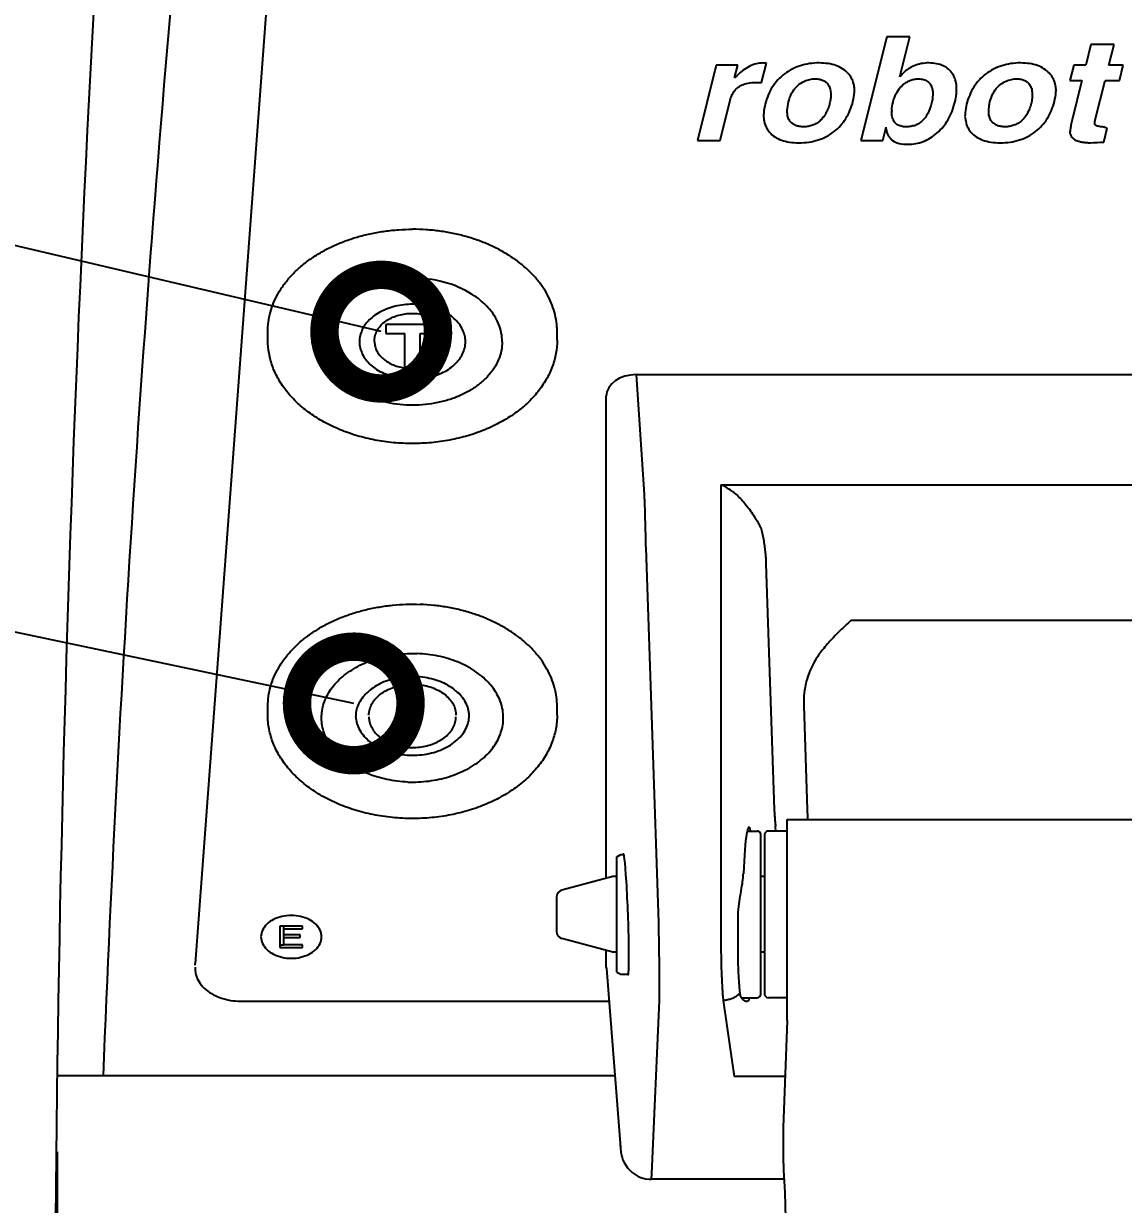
# Model space of a CAD drawing. Extents: x 230 to 4050, y 0 to 2754.
# Drawn here: x 839.8 to 985, y 2149.2 to 2305.1 of the extents above; entities that cross this region are included whole.
import ezdxf

# ---------------------------------------------------------------- set-up
doc = ezdxf.new("R2010")
doc.units = 0
doc.header["$PDMODE"] = 3
doc.layers.get('0').update_dxf_attribs({"linetype": 'CONTINUOUS'})
doc.layers.get('DEFPOINTS').update_dxf_attribs({"linetype": 'CONTINUOUS'})
doc.layers.add('SUNPOU', color=7, linetype='CONTINUOUS')
doc.styles.get("Standard").update_dxf_attribs({"font": 'SIMPLEX.shx', "bigfont": 'extfont.shx'})
doc.dimstyles.get("Standard").update_dxf_attribs({"dimscale": 10, "dimtxt": 2, "dimasz": 3, "dimexe": 1, "dimexo": 1, "dimgap": 0.6, "dimtad": 3, "dimdec": 0, "dimzin": 0, "dimdsep": 46, "dimtxsty": 'STANDARD', "dimblk1": 'OPEN', "dimblk2": 'OPEN', "dimsah": 1, "dimcen": 1.5, "dimadec": 0, "dimazin": 0, "dimtfac": 1, "dimtdec": 0, "dimtmove": 0, "dimatfit": 0, "dimldrblk": 'DOTSMALL', "dimfxl": 1, "dimtvp": 1, "dimtolj": 1, "dimtzin": 0, "dimarcsym": 0})

# ---------------------------------------------------------------- blocks, each defined once
blk = doc.blocks.new('_DotSmall')
at = {"color": 0, "linetype": 'ByBlock', "const_width": 0.5}
blk.add_lwpolyline([(-0.0625, 0, 1), (0.0625, 0, 1)], format="xyb", close=True, dxfattribs=at)
blk = doc.blocks.new('_OPEN')
at = {"color": 0, "linetype": 'ByBlock'}
for p, q in [((-1, 0.1667), (0, 0)), ((0, 0), (-1, -0.1667)), ((0, 0), (-1, 0))]:
    blk.add_line(p, q, dxfattribs=at)
blk = doc.blocks.new('*D17')
at = {"layer": 'DEFPOINTS', "color": 0}
for p in [(844.23, 2166.2), (1154.09, 2166.2), (844.23, 1705.76)]:
    blk.add_point(p, dxfattribs=at)
at = {"layer": 'SUNPOU', "color": 0, "lineweight": -2}
for p, q in [((844.23, 2156.2), (844.23, 1695.76)), ((1154.09, 2156.2), (1154.09, 1695.76)), ((1124.09, 1705.76), (874.23, 1705.76))]:
    blk.add_line(p, q, dxfattribs=at)
at = {"layer": 'SUNPOU', "color": 0, "lineweight": -2, "xscale": 30, "yscale": 30, "zscale": 30, "rotation": 180}
blk.add_blockref('_OPEN', (844.23, 1705.76), dxfattribs=at)
at = {"layer": 'SUNPOU', "color": 0, "lineweight": -2, "xscale": 30, "yscale": 30, "zscale": 30}
blk.add_blockref('_OPEN', (1154.09, 1705.76), dxfattribs=at)
at = {"layer": 'SUNPOU', "color": 0, "insert": (999.16, 1721.76), "char_height": 20, "attachment_point": 5}
blk.add_mtext('\\A1;310', dxfattribs=at)

msp = doc.modelspace()

# ---------------------------------------------------------------- linework, layer by layer
at = {"color": 2}
for p, q in [((871.86, 2306.9), (862.49, 2181.03)), ((953.79, 2303.37), (950.38, 2289.68)), ((956.84, 2303.37), (953.79, 2303.37)), ((955.53, 2298.1), (956.84, 2303.37)), ((980.75, 2302.34), (980.07, 2299.61)), ((983.8, 2302.34), (980.75, 2302.34)), ((983.12, 2299.61), (983.8, 2302.34)), ((931.26, 2299.61), (928.78, 2289.68)), ((934.11, 2299.61), (931.26, 2299.61)), ((933.69, 2297.94), (934.11, 2299.61)), ((937.27, 2297.32), (937.91, 2299.89)), ((978.48, 2299.61), (977.97, 2297.59)), ((980.07, 2299.61), (978.48, 2299.61)), ((985.02, 2299.61), (983.12, 2299.61)), ((984.52, 2297.59), (985.02, 2299.61)), ((933.99, 2298.23), (933.69, 2297.94)), ((977.97, 2297.59), (979.56, 2297.59)), ((979.56, 2297.59), (978.27, 2292.41)), ((981.33, 2292.43), (982.62, 2297.59)), ((982.62, 2297.59), (984.52, 2297.59)), ((931.78, 2289.68), (933.06, 2294.81)), ((940.66, 2293.66), (940.81, 2294.77)), ((953.27, 2289.68), (953.71, 2291.45)), ((953.71, 2291.23), (953.71, 2291.45)), ((982.44, 2289.47), (982.89, 2291.3)), ((928.78, 2289.68), (931.78, 2289.68)), ((950.38, 2289.68), (953.27, 2289.68)), ((887.66, 2265.41), (887.66, 2264.21)), ((894.66, 2265.41), (887.66, 2265.41)), ((894.66, 2264.21), (894.66, 2265.41)), ((872.06, 2263.33), (872.06, 2264.46)), ((887.66, 2264.21), (890.16, 2264.21)), ((890.16, 2259.76), (890.16, 2264.21)), ((892.16, 2259.76), (892.16, 2264.21)), ((892.16, 2264.21), (894.66, 2264.21)), ((910.26, 2263.33), (910.26, 2264.46)), ((890.16, 2259.76), (892.16, 2259.76)), ((920.75, 2258.78), (1077.57, 2258.78)), ((921.8, 2242.96), (920.75, 2258.78)), ((916.76, 2192.3), (916.76, 2255.95)), ((931.86, 2244.22), (931.86, 2186.47)), ((931.86, 2244.22), (1066.46, 2244.22)), ((923.68, 2186.47), (922, 2235.9)), ((937.84, 2233.78), (938.94, 2201.38)), ((1049.28, 2226.31), (949.04, 2226.31)), ((872.06, 2213.83), (872.06, 2214.96)), ((910.26, 2213.83), (910.26, 2214.96)), ((942.83, 2215.06), (943.29, 2201.38)), ((940.66, 2200.03), (1057.66, 2200.03)), ((940.66, 2173.53), (940.66, 2200.03)), ((940.66, 2200.03), (1057.66, 2200.03)), ((935.36, 2198.53), (936.66, 2198.53)), ((937.16, 2177.03), (937.16, 2198.03)), ((937.66, 2198.03), (937.66, 2177.03)), ((940.66, 2198.53), (938.16, 2198.53)), ((918.16, 2195.14), (918.66, 2195.43)), ((918.16, 2179.91), (918.16, 2195.14)), ((918.66, 2195.43), (919.08, 2195.43)), ((917.62, 2192.53), (910.9, 2190.72)), ((918.16, 2192.53), (917.62, 2192.53)), ((937.66, 2192.53), (937.16, 2192.53)), ((910.16, 2189.76), (910.16, 2185.29)), ((934.16, 2181.68), (934.16, 2187.87)), ((873.66, 2185.97), (873.66, 2183.14)), ((876.66, 2185.97), (873.66, 2185.97)), ((874.16, 2184.83), (874.16, 2185.96)), ((874.16, 2185.61), (876.66, 2185.61)), ((876.66, 2185.61), (876.66, 2185.97)), ((876.33, 2184.83), (874.16, 2184.83)), ((874.16, 2183.5), (874.16, 2184.82)), ((874.16, 2184.47), (876.33, 2184.47)), ((876.33, 2184.47), (876.33, 2184.83)), ((917.62, 2182.53), (910.9, 2184.33)), ((873.66, 2183.5), (874.16, 2183.5)), ((873.66, 2183.14), (876.66, 2183.14)), ((876.66, 2183.5), (874.16, 2183.5)), ((876.66, 2183.14), (876.66, 2183.5)), ((916.76, 2180.53), (916.76, 2182.76)), ((918.16, 2182.53), (917.62, 2182.53)), ((937.66, 2182.53), (937.16, 2182.53)), ((862.48, 2180.81), (862.49, 2181.03)), ((862.49, 2180.54), (862.48, 2180.31)), ((916.76, 2180.53), (916.77, 2180.37)), ((916.77, 2180.37), (918.62, 2156.76)), ((918.16, 2179.91), (918.66, 2179.63)), ((918.66, 2179.63), (919.67, 2179.63)), ((868.48, 2176.07), (917.11, 2176.07)), ((922.75, 2153.27), (923.76, 2176.16)), ((932.19, 2176.16), (933.63, 2166.13)), ((934.62, 2176.53), (936.66, 2176.53)), ((940.66, 2176.53), (938.16, 2176.53)), ((940.66, 2173.53), (940.13, 2159.39)), ((940.27, 2166.13), (933.63, 2166.13)), ((940.15, 2154.32), (940.17, 2153.78)), ((940.17, 2153.78), (940.17, 2153.78)), ((940.23, 2152.55), (922.7, 2152.55)), ((940.23, 2152.55), (922.7, 2152.55))]:
    msp.add_line(p, q, dxfattribs=at)
at = {"color": 2, "linetype": 'Continuous'}
msp.add_line((917.92, 2166.2), (844.23, 2166.2), dxfattribs=at)
at = {"color": 2}
for points in [[(940.13, 2159.39), (940.12, 2158.42), (940.11, 2157.48), (940.11, 2156.59), (940.12, 2155.76), (940.13, 2155), (940.15, 2154.32)], [(918.58, 2157.26), (918.6, 2157.02), (918.62, 2156.76), (918.64, 2156.54), (918.67, 2156.34), (918.69, 2156.15), (918.73, 2155.95), (918.78, 2155.71), (918.85, 2155.43), (918.96, 2155.1), (919.12, 2154.76), (919.32, 2154.41), (919.56, 2154.07), (919.85, 2153.74), (920.18, 2153.44), (920.56, 2153.17), (920.97, 2152.94), (921.43, 2152.76), (921.92, 2152.63), (922.43, 2152.56), (922.7, 2152.55)], [(918.62, 2156.76), (918.64, 2156.54), (918.67, 2156.34), (918.69, 2156.15), (918.73, 2155.95), (918.78, 2155.71), (918.85, 2155.43), (918.96, 2155.1), (919.12, 2154.76), (919.32, 2154.41), (919.56, 2154.07), (919.85, 2153.74), (920.18, 2153.44), (920.56, 2153.17), (920.97, 2152.94), (921.43, 2152.76), (921.92, 2152.63), (922.43, 2152.56), (922.7, 2152.55)], [(940.17, 2153.78), (940.31, 2150.82), (940.43, 2147.41), (940.55, 2143.64), (940.65, 2139.51), (940.73, 2135.05), (940.81, 2130.27), (940.87, 2125.19), (940.93, 2119.84), (940.97, 2114.23), (941, 2108.39)]]:
    msp.add_lwpolyline(points, dxfattribs=at)
for centre, radius, start, end in [((4380.63, 2115.65), 3536.76, 176.55937, 180.81592), ((3843.77, 2047.99), 2995.79, 174.65426, 177.73856), ((937.3, 2292.39), 7.52, 87.7728, 89.134), ((937.3, 2292.4), 7.52, 85.3484, 87.7726), ((944.95, 2296.2), 4.59, 359.9409, 2.5884), ((958, 2296.4), 5.02, 0.001, 2.4044), ((971.56, 2296.2), 4.59, 359.9409, 2.5884), ((958.03, 2293.56), 3.57, 178.2584, 179.9232), ((980.46, 2290.67), 2.48, 178.0111, 180.4291), ((980.36, 2314.21), 24.82, 270.7252, 274.7958), ((890.64, 2257.49), 13.98, 87.8704, 121.8337), ((891.68, 2257.49), 13.98, 58.1663, 92.1296), ((883.66, 2263.22), 2.51, 357.574, 2.426), ((893.67, 2263.12), 2.49, 0.0123, 4.8512), ((920.76, 2225.29), 22.05, 54.9087, 59.1557), ((1041.06, 2203.38), 97.79, 181.1738, 181.9651), ((936.66, 2198.03), 0.5, 360, 90), ((938.16, 2198.03), 0.5, 90, 180), ((861.57, 2194.32), 77.68, 3.1039, 3.5776), ((911.16, 2189.76), 1, 105, 180), ((911.16, 2185.29), 1, 180, 255), ((932.26, 2179.2), 2.99, 309.4735, 316.2084), ((936.66, 2177.03), 0.5, 270, 0), ((938.16, 2177.03), 0.5, 180, 270)]:
    msp.add_arc(centre, radius, start, end, dxfattribs=at)
at = {"color": 3}
msp.add_arc((4380.62, 2115.65), 3536.75, 176.55936, 180.81593, dxfattribs=at)
at = {"color": 2}
for centre, major_axis, ratio, start_param, end_param in [((920.77, 2255.93), (4.01, -0.03), 0.710784, 1.582921, 3.147719), ((935.52, 2187.53), (0.07, 11.5), 0.068333, -0.290482, 1.089357), ((919.33, 2187.53), (-0.3, 8), 0.037007, -3.288466, 0.141466), ((935.52, 2187.53), (0.07, 11.5), 0.068333, -2.98762, -2.845536)]:
    msp.add_ellipse(centre, major_axis=major_axis, ratio=ratio, start_param=start_param, end_param=end_param, dxfattribs=at)
for points, knots in [([(937.42, 2299.92), (937.13, 2299.92), (936.53, 2299.84), (935.66, 2299.5), (934.8, 2298.95), (934.26, 2298.48), (933.99, 2298.23)], [0, 0, 0, 0, 0.872199, 1.786322, 2.789959, 3.916005, 3.916005, 3.916005, 3.916005]), ([(944.86, 2299.92), (944.43, 2299.92), (943.59, 2299.86), (942.39, 2299.59), (941.28, 2299.13), (940.61, 2298.71), (940.29, 2298.47)], [0, 0, 0, 0, 1.284895, 2.50311, 3.68725, 4.872353, 4.872353, 4.872353, 4.872353]), ([(948.67, 2298.56), (948.46, 2298.78), (947.96, 2299.19), (947.06, 2299.62), (946.01, 2299.87), (945.26, 2299.91), (944.86, 2299.92)], [0, 0, 0, 0, 0.935856, 1.908664, 2.969406, 4.158582, 4.158582, 4.158582, 4.158582]), ([(957.4, 2299.55), (957.23, 2299.49), (956.91, 2299.32), (956.48, 2299.03), (956.22, 2298.81), (956.11, 2298.71)], [0, 0, 0, 0, 0.52198, 1.08664, 1.54517, 1.54517, 1.54517, 1.54517]), ([(959.35, 2299.92), (959.01, 2299.92), (958.34, 2299.86), (957.7, 2299.67), (957.4, 2299.55)], [0, 0, 0, 0, 1.00401, 1.992878, 1.992878, 1.992878, 1.992878]), ([(962.48, 2298.47), (962.4, 2298.59), (962.24, 2298.81), (961.86, 2299.21), (961.24, 2299.6), (960.34, 2299.87), (959.69, 2299.91), (959.35, 2299.92)], [0, 0, 0, 0, 0.416806, 0.826194, 1.657435, 2.565958, 3.606241, 3.606241, 3.606241, 3.606241]), ([(971.46, 2299.92), (971.03, 2299.92), (970.2, 2299.86), (968.99, 2299.59), (967.88, 2299.13), (967.21, 2298.71), (966.89, 2298.47)], [0, 0, 0, 0, 1.284896, 2.50311, 3.68725, 4.872353, 4.872353, 4.872353, 4.872353]), ([(975.28, 2298.56), (975.06, 2298.78), (974.56, 2299.19), (973.66, 2299.62), (972.61, 2299.87), (971.86, 2299.91), (971.46, 2299.92)], [0, 0, 0, 0, 0.935854, 1.908662, 2.969404, 4.158579, 4.158579, 4.158579, 4.158579]), ([(940.29, 2298.47), (939.97, 2298.24), (939.39, 2297.71), (938.66, 2296.76), (938.1, 2295.68), (937.84, 2294.89), (937.74, 2294.48)], [0, 0, 0, 0, 1.184667, 2.359026, 3.562445, 4.830975, 4.830975, 4.830975, 4.830975]), ([(942.19, 2297.06), (942.42, 2297.24), (942.89, 2297.52), (943.63, 2297.77), (944.12, 2297.82), (944.36, 2297.82)], [0, 0, 0, 0, 0.867519, 1.615686, 2.328849, 2.328849, 2.328849, 2.328849]), ([(944.36, 2297.82), (944.55, 2297.82), (944.91, 2297.79), (945.4, 2297.64), (945.81, 2297.38), (946.01, 2297.13), (946.1, 2296.99)], [0, 0, 0, 0, 0.591617, 1.074287, 1.523734, 2.01066, 2.01066, 2.01066, 2.01066]), ([(949.53, 2296.41), (949.53, 2296.57), (949.48, 2297.05), (949.29, 2297.66), (948.98, 2298.21), (948.78, 2298.44), (948.67, 2298.56)], [0, 0, 0, 0, 0.487754, 1.43878, 1.898801, 2.362193, 2.362193, 2.362193, 2.362193]), ([(956.11, 2298.71), (956.07, 2298.67), (955.87, 2298.48), (955.68, 2298.27), (955.53, 2298.1)], [0, 0, 0, 0, 0.1587175, 0.8357538, 0.8357538, 0.8357538, 0.8357538]), ([(956.23, 2297.25), (956.41, 2297.38), (956.79, 2297.59), (957.39, 2297.78), (957.78, 2297.82), (957.98, 2297.82)], [0, 0, 0, 0, 0.685937, 1.286157, 1.868984, 1.868984, 1.868984, 1.868984]), ([(957.98, 2297.82), (958.21, 2297.82), (958.63, 2297.77), (959.21, 2297.51), (959.48, 2297.21), (959.59, 2297.04)], [0, 0, 0, 0, 0.682844, 1.254494, 1.862823, 1.862823, 1.862823, 1.862823]), ([(963.01, 2296.61), (963.01, 2296.68), (962.99, 2297.05), (962.87, 2297.69), (962.63, 2298.23), (962.48, 2298.47)], [0, 0, 0, 0, 0.200656, 1.100017, 1.95187, 1.95187, 1.95187, 1.95187]), ([(966.89, 2298.47), (966.58, 2298.24), (965.99, 2297.71), (965.26, 2296.76), (964.7, 2295.68), (964.44, 2294.89), (964.34, 2294.48)], [0, 0, 0, 0, 1.184667, 2.359027, 3.562445, 4.830976, 4.830976, 4.830976, 4.830976]), ([(968.8, 2297.06), (969.03, 2297.24), (969.49, 2297.52), (970.23, 2297.77), (970.72, 2297.82), (970.96, 2297.82)], [0, 0, 0, 0, 0.867519, 1.615686, 2.328851, 2.328851, 2.328851, 2.328851]), ([(970.96, 2297.82), (971.16, 2297.82), (971.52, 2297.79), (972.01, 2297.64), (972.41, 2297.38), (972.61, 2297.13), (972.7, 2296.99)], [0, 0, 0, 0, 0.591616, 1.074286, 1.523733, 2.010659, 2.010659, 2.010659, 2.010659]), ([(976.14, 2296.41), (976.13, 2296.57), (976.08, 2297.05), (975.9, 2297.66), (975.58, 2298.21), (975.38, 2298.44), (975.28, 2298.56)], [0, 0, 0, 0, 0.487754, 1.438781, 1.898801, 2.362194, 2.362194, 2.362194, 2.362194]), ([(933.06, 2294.81), (933.13, 2295.08), (933.28, 2295.56), (933.61, 2296.16), (933.88, 2296.47), (934.02, 2296.59)], [0, 0, 0, 0, 0.839735, 1.505902, 2.05192, 2.05192, 2.05192, 2.05192]), ([(934.02, 2296.59), (934.22, 2296.76), (934.68, 2297.05), (935.52, 2297.31), (936.14, 2297.36), (936.47, 2297.36)], [0, 0, 0, 0, 0.783064, 1.614369, 2.623525, 2.623525, 2.623525, 2.623525]), ([(936.47, 2297.36), (936.55, 2297.36), (936.72, 2297.36), (936.98, 2297.34), (937.17, 2297.33), (937.27, 2297.32)], [0, 0, 0, 0, 0.2305655, 0.4960984, 0.8029014, 0.8029014, 0.8029014, 0.8029014]), ([(940.81, 2294.77), (940.9, 2295.12), (941.11, 2295.74), (941.59, 2296.52), (941.99, 2296.91), (942.19, 2297.06)], [0, 0, 0, 0, 1.078473, 1.962089, 2.725454, 2.725454, 2.725454, 2.725454]), ([(946.1, 2296.99), (946.2, 2296.83), (946.35, 2296.44), (946.4, 2296.02), (946.4, 2295.81)], [0, 0, 0, 0, 0.594386, 1.236785, 1.236785, 1.236785, 1.236785]), ([(949.33, 2294.83), (949.42, 2295.23), (949.51, 2295.69), (949.53, 2296.15), (949.53, 2296.2)], [0, 0, 0, 0, 1.228319, 1.382232, 1.382232, 1.382232, 1.382232]), ([(954.62, 2294.76), (954.72, 2295.14), (954.96, 2295.83), (955.52, 2296.67), (955.99, 2297.08), (956.23, 2297.25)], [0, 0, 0, 0, 1.178804, 2.156261, 3.023024, 3.023024, 3.023024, 3.023024]), ([(959.59, 2297.04), (959.69, 2296.88), (959.83, 2296.52), (959.86, 2296.14), (959.86, 2295.94)], [0, 0, 0, 0, 0.564559, 1.142155, 1.142155, 1.142155, 1.142155]), ([(962.79, 2294.72), (962.88, 2295.08), (962.99, 2295.64), (963.02, 2296.21), (963.02, 2296.4)], [0, 0, 0, 0, 1.121768, 1.704734, 1.704734, 1.704734, 1.704734]), ([(967.41, 2294.77), (967.5, 2295.12), (967.71, 2295.74), (968.2, 2296.52), (968.59, 2296.91), (968.8, 2297.06)], [0, 0, 0, 0, 1.078473, 1.962088, 2.725452, 2.725452, 2.725452, 2.725452]), ([(972.7, 2296.99), (972.8, 2296.83), (972.99, 2296.37), (973, 2295.88), (973, 2295.59)], [0, 0, 0, 0, 0.594386, 1.447891, 1.447891, 1.447891, 1.447891]), ([(975.93, 2294.83), (976.03, 2295.23), (976.11, 2295.69), (976.13, 2296.15), (976.14, 2296.2)], [0, 0, 0, 0, 1.228319, 1.382232, 1.382232, 1.382232, 1.382232]), ([(946.25, 2294.55), (946.2, 2294.32), (946.06, 2293.88), (945.78, 2293.27), (945.43, 2292.74), (945.14, 2292.44), (944.99, 2292.3)], [0, 0, 0, 0, 0.708629, 1.370491, 2.000081, 2.613927, 2.613927, 2.613927, 2.613927]), ([(946.4, 2295.81), (946.4, 2295.61), (946.39, 2295.18), (946.31, 2294.77), (946.25, 2294.55)], [0, 0, 0, 0, 0.590455, 1.271904, 1.271904, 1.271904, 1.271904]), ([(946.83, 2290.85), (947.14, 2291.09), (947.71, 2291.63), (948.42, 2292.57), (948.97, 2293.65), (949.22, 2294.43), (949.33, 2294.83)], [0, 0, 0, 0, 1.173099, 2.337654, 3.530315, 4.785666, 4.785666, 4.785666, 4.785666]), ([(959.71, 2294.6), (959.59, 2294.13), (959.3, 2293.28), (958.67, 2292.39), (958.04, 2291.91), (957.53, 2291.66), (956.96, 2291.52), (956.56, 2291.49), (956.36, 2291.49)], [0, 0, 0, 0, 1.451668, 2.666146, 3.228248, 3.786742, 4.363545, 4.978553, 4.978553, 4.978553, 4.978553]), ([(959.86, 2295.94), (959.86, 2295.73), (959.86, 2295.27), (959.76, 2294.83), (959.71, 2294.6)], [0, 0, 0, 0, 0.656079, 1.354422, 1.354422, 1.354422, 1.354422]), ([(960.44, 2290.68), (960.72, 2290.93), (961.26, 2291.48), (961.92, 2292.44), (962.44, 2293.52), (962.69, 2294.31), (962.79, 2294.72)], [0, 0, 0, 0, 1.136643, 2.287489, 3.481413, 4.74414, 4.74414, 4.74414, 4.74414]), ([(967.26, 2293.45), (967.26, 2293.57), (967.3, 2294.02), (967.34, 2294.46), (967.41, 2294.77)], [0, 0, 0, 0, 0.382197, 1.331162, 1.331162, 1.331162, 1.331162]), ([(972.86, 2294.55), (972.8, 2294.32), (972.66, 2293.88), (972.38, 2293.27), (972.03, 2292.74), (971.74, 2292.44), (971.59, 2292.3)], [0, 0, 0, 0, 0.708629, 1.370492, 2.000082, 2.613929, 2.613929, 2.613929, 2.613929]), ([(973, 2295.59), (973, 2295.47), (972.98, 2295.12), (972.91, 2294.77), (972.86, 2294.55)], [0, 0, 0, 0, 0.378537, 1.059986, 1.059986, 1.059986, 1.059986]), ([(973.43, 2290.85), (973.74, 2291.09), (974.31, 2291.63), (975.02, 2292.57), (975.57, 2293.65), (975.83, 2294.43), (975.93, 2294.83)], [0, 0, 0, 0, 1.1731, 2.337654, 3.530316, 4.785666, 4.785666, 4.785666, 4.785666]), ([(937.54, 2293.32), (937.54, 2293.31), (937.53, 2293.16), (937.52, 2293.01), (937.52, 2292.87)], [0, 0, 0, 0, 0.0368061, 0.4547877, 0.4547877, 0.4547877, 0.4547877]), ([(937.52, 2292.87), (937.53, 2292.73), (937.57, 2292.28), (937.77, 2291.53), (938.11, 2291), (938.31, 2290.77)], [0, 0, 0, 0, 0.427375, 1.370475, 2.277578, 2.277578, 2.277578, 2.277578]), ([(941.01, 2292.24), (940.91, 2292.37), (940.75, 2292.68), (940.65, 2293.17), (940.66, 2293.51), (940.66, 2293.66)], [0, 0, 0, 0, 0.490291, 1.029531, 1.48682, 1.48682, 1.48682, 1.48682]), ([(955.18, 2291.78), (955.09, 2291.84), (954.93, 2291.97), (954.66, 2292.3), (954.46, 2292.85), (954.46, 2293.32), (954.46, 2293.56)], [0, 0, 0, 0, 0.313529, 0.621854, 1.273213, 2.015874, 2.015874, 2.015874, 2.015874]), ([(964.14, 2293.32), (964.14, 2293.31), (964.13, 2293.16), (964.12, 2293.01), (964.12, 2292.87)], [0, 0, 0, 0, 0.0368062, 0.4547881, 0.4547881, 0.4547881, 0.4547881]), ([(964.12, 2292.87), (964.13, 2292.73), (964.18, 2292.28), (964.38, 2291.53), (964.71, 2291), (964.91, 2290.77)], [0, 0, 0, 0, 0.427817, 1.370917, 2.27802, 2.27802, 2.27802, 2.27802]), ([(967.62, 2292.24), (967.52, 2292.37), (967.35, 2292.68), (967.27, 2293.1), (967.26, 2293.36), (967.26, 2293.45)], [0, 0, 0, 0, 0.490291, 1.029531, 1.274787, 1.274787, 1.274787, 1.274787]), ([(942.8, 2291.49), (942.61, 2291.49), (942.26, 2291.51), (941.76, 2291.65), (941.34, 2291.89), (941.11, 2292.12), (941.01, 2292.24)], [0, 0, 0, 0, 0.558673, 1.062848, 1.536122, 2.008518, 2.008518, 2.008518, 2.008518]), ([(944.99, 2292.3), (944.84, 2292.17), (944.53, 2291.93), (943.99, 2291.67), (943.41, 2291.52), (943.01, 2291.49), (942.8, 2291.49)], [0, 0, 0, 0, 0.596611, 1.178201, 1.767787, 2.386715, 2.386715, 2.386715, 2.386715]), ([(956.36, 2291.49), (956.24, 2291.49), (956.02, 2291.5), (955.7, 2291.55), (955.42, 2291.64), (955.26, 2291.73), (955.18, 2291.78)], [0, 0, 0, 0, 0.350327, 0.667946, 0.958574, 1.229923, 1.229923, 1.229923, 1.229923]), ([(969.4, 2291.49), (969.22, 2291.49), (968.86, 2291.51), (968.36, 2291.65), (967.94, 2291.89), (967.71, 2292.12), (967.62, 2292.24)], [0, 0, 0, 0, 0.558672, 1.062847, 1.536121, 2.008517, 2.008517, 2.008517, 2.008517]), ([(971.59, 2292.3), (971.44, 2292.17), (971.13, 2291.93), (970.59, 2291.67), (970.01, 2291.52), (969.61, 2291.49), (969.4, 2291.49)], [0, 0, 0, 0, 0.596611, 1.178201, 1.767787, 2.386715, 2.386715, 2.386715, 2.386715]), ([(978.27, 2292.41), (978.21, 2292.18), (978.11, 2291.74), (978.02, 2291.19), (977.99, 2290.88), (977.98, 2290.76)], [0, 0, 0, 0, 0.733211, 1.330788, 1.68023, 1.68023, 1.68023, 1.68023]), ([(981.26, 2291.97), (981.26, 2291.98), (981.26, 2292.05), (981.28, 2292.21), (981.31, 2292.35), (981.33, 2292.43)], [0, 0, 0, 0, 0.017413, 0.2150075, 0.4647058, 0.4647058, 0.4647058, 0.4647058]), ([(981.31, 2291.73), (981.29, 2291.77), (981.26, 2291.85), (981.26, 2291.93), (981.26, 2291.97)], [0, 0, 0, 0, 0.1149979, 0.2488669, 0.2488669, 0.2488669, 0.2488669]), ([(982.18, 2291.49), (982.07, 2291.5), (981.87, 2291.52), (981.61, 2291.58), (981.43, 2291.64), (981.34, 2291.7), (981.31, 2291.73)], [0, 0, 0, 0, 0.3381675, 0.6004138, 0.7902122, 0.9166078, 0.9166078, 0.9166078, 0.9166078]), ([(982.43, 2291.44), (982.4, 2291.45), (982.31, 2291.47), (982.23, 2291.48), (982.18, 2291.49)], [0, 0, 0, 0, 0.1029555, 0.2514999, 0.2514999, 0.2514999, 0.2514999]), ([(982.89, 2291.3), (982.83, 2291.32), (982.7, 2291.37), (982.55, 2291.41), (982.45, 2291.44), (982.43, 2291.44)], [0, 0, 0, 0, 0.1962147, 0.4091753, 0.4861406, 0.4861406, 0.4861406, 0.4861406]), ([(938.31, 2290.77), (938.51, 2290.54), (938.99, 2290.12), (939.9, 2289.69), (940.98, 2289.44), (941.76, 2289.39), (942.17, 2289.39)], [0, 0, 0, 0, 0.918691, 1.89518, 2.9847, 4.226853, 4.226853, 4.226853, 4.226853]), ([(942.17, 2289.39), (942.62, 2289.39), (943.48, 2289.44), (944.72, 2289.71), (945.85, 2290.17), (946.52, 2290.61), (946.83, 2290.85)], [0, 0, 0, 0, 1.338707, 2.589755, 3.787009, 4.969666, 4.969666, 4.969666, 4.969666]), ([(953.71, 2291.23), (953.73, 2291.07), (953.79, 2290.76), (953.97, 2290.33), (954.22, 2289.97), (954.67, 2289.56), (955.47, 2289.23), (956.18, 2289.18), (956.56, 2289.18)], [0, 0, 0, 0, 0.494141, 0.947275, 1.378409, 1.809343, 2.750325, 3.908508, 3.908508, 3.908508, 3.908508]), ([(956.56, 2289.18), (956.91, 2289.18), (957.61, 2289.24), (958.63, 2289.52), (959.58, 2290), (960.16, 2290.43), (960.44, 2290.68)], [0, 0, 0, 0, 1.056555, 2.091583, 3.142687, 4.245678, 4.245678, 4.245678, 4.245678]), ([(964.91, 2290.77), (965.11, 2290.54), (965.6, 2290.12), (966.5, 2289.69), (967.58, 2289.44), (968.36, 2289.39), (968.77, 2289.39)], [0, 0, 0, 0, 0.918691, 1.895179, 2.9847, 4.226853, 4.226853, 4.226853, 4.226853]), ([(968.77, 2289.39), (969.22, 2289.39), (970.08, 2289.44), (971.32, 2289.71), (972.45, 2290.17), (973.12, 2290.61), (973.43, 2290.85)], [0, 0, 0, 0, 1.338708, 2.589756, 3.78701, 4.969666, 4.969666, 4.969666, 4.969666]), ([(977.98, 2290.66), (978.01, 2290.52), (978.08, 2290.28), (978.3, 2290), (978.57, 2289.81), (978.78, 2289.71), (978.9, 2289.67)], [0, 0, 0, 0, 0.434233, 0.726829, 1.04903, 1.418084, 1.418084, 1.418084, 1.418084]), ([(978.9, 2289.67), (979.03, 2289.62), (979.3, 2289.54), (979.73, 2289.45), (980.19, 2289.4), (980.51, 2289.39), (980.68, 2289.39)], [0, 0, 0, 0, 0.411274, 0.848054, 1.313333, 1.809521, 1.809521, 1.809521, 1.809521]), ([(872.06, 2264.46), (872.06, 2264.67), (872.08, 2265.32), (872.23, 2266.39), (872.57, 2267.66), (873.09, 2268.9), (873.77, 2270.1), (874.61, 2271.24), (875.6, 2272.32), (876.72, 2273.33), (877.98, 2274.26), (879.36, 2275.1), (880.84, 2275.85), (882.41, 2276.49), (884.06, 2277.02), (885.78, 2277.44), (887.55, 2277.74), (889.35, 2277.92), (890.55, 2277.97), (891.16, 2277.97)], [0, 0, 0, 0, 0.642992, 1.934044, 3.242116, 4.577407, 5.948563, 7.36233, 8.823399, 10.334395, 11.895975, 13.506992, 15.164692, 16.864929, 18.602372, 20.370724, 22.162918, 23.971321, 25.787921, 25.787921, 25.787921, 25.787921]), ([(910.26, 2264.46), (910.26, 2264.67), (910.24, 2265.32), (910.09, 2266.39), (909.74, 2267.66), (909.23, 2268.9), (908.55, 2270.1), (907.71, 2271.24), (906.72, 2272.32), (905.6, 2273.33), (904.34, 2274.26), (902.96, 2275.1), (901.48, 2275.85), (899.91, 2276.49), (898.25, 2277.02), (896.54, 2277.44), (894.77, 2277.74), (892.97, 2277.92), (891.77, 2277.97), (891.16, 2277.97)], [0, 0, 0, 0, 0.642992, 1.934044, 3.242116, 4.577407, 5.948563, 7.36233, 8.823399, 10.334395, 11.895975, 13.506992, 15.164692, 16.864929, 18.602372, 20.370724, 22.162918, 23.971321, 25.787921, 25.787921, 25.787921, 25.787921]), ([(883.27, 2269.37), (882.9, 2269.13), (882.16, 2268.61), (881.18, 2267.69), (880.36, 2266.63), (879.76, 2265.51), (879.39, 2264.32), (879.31, 2263.52), (879.31, 2263.12)], [0, 0, 0, 0, 1.31075, 2.704525, 4.030262, 5.296695, 6.518939, 7.71751, 7.71751, 7.71751, 7.71751]), ([(898.16, 2263.12), (898.16, 2263.39), (898.09, 2263.95), (897.8, 2264.75), (897.33, 2265.5), (896.69, 2266.19), (895.9, 2266.79), (894.98, 2267.29), (893.97, 2267.67), (892.87, 2267.94), (891.74, 2268.07), (890.58, 2268.07), (889.44, 2267.94), (888.35, 2267.67), (887.34, 2267.29), (886.42, 2266.79), (885.63, 2266.19), (884.99, 2265.5), (884.52, 2264.75), (884.23, 2263.95), (884.16, 2263.39), (884.16, 2263.12)], [0, 0, 0, 0, 0.820276, 1.662042, 2.543026, 3.474808, 4.462153, 5.503534, 6.592205, 7.717431, 8.865685, 10.021796, 11.17005, 12.295276, 13.383948, 14.425328, 15.412673, 16.344456, 17.225439, 18.067205, 18.887481, 18.887481, 18.887481, 18.887481]), ([(903.01, 2263.12), (903.01, 2263.52), (902.93, 2264.32), (902.56, 2265.51), (901.96, 2266.63), (901.14, 2267.69), (900.16, 2268.61), (899.42, 2269.13), (899.05, 2269.37)], [0, 0, 0, 0, 1.198571, 2.420815, 3.687248, 5.012985, 6.40676, 7.71751, 7.71751, 7.71751, 7.71751]), ([(886.16, 2263.33), (886.16, 2263.55), (886.22, 2263.99), (886.48, 2264.63), (886.9, 2265.22), (887.46, 2265.74), (888.15, 2266.18), (888.94, 2266.52), (889.79, 2266.75), (890.7, 2266.87), (891.62, 2266.87), (892.52, 2266.75), (893.38, 2266.52), (894.17, 2266.18), (894.86, 2265.74), (895.42, 2265.22), (895.84, 2264.63), (896.1, 2263.99), (896.16, 2263.55), (896.16, 2263.33)], [0, 0, 0, 0, 0.655207, 1.331633, 2.045948, 2.807698, 3.618961, 4.475336, 5.36741, 6.282272, 7.204956, 8.119818, 9.011892, 9.868267, 10.67953, 11.44128, 12.155595, 12.832021, 13.487228, 13.487228, 13.487228, 13.487228]), ([(891.16, 2249.68), (890.33, 2249.68), (888.67, 2249.75), (886.22, 2250.1), (883.85, 2250.67), (881.61, 2251.46), (879.52, 2252.45), (877.64, 2253.62), (875.98, 2254.97), (874.58, 2256.46), (873.47, 2258.07), (872.66, 2259.77), (872.17, 2261.53), (872.06, 2262.73), (872.06, 2263.33)], [0, 0, 0, 0, 2.497537, 4.974385, 7.411352, 9.789849, 12.095404, 14.316643, 16.444912, 18.479645, 20.425746, 22.294072, 24.106861, 25.888903, 25.888903, 25.888903, 25.888903]), ([(910.26, 2263.33), (910.26, 2262.73), (910.15, 2261.53), (909.66, 2259.77), (908.85, 2258.07), (907.74, 2256.46), (906.34, 2254.97), (904.68, 2253.62), (902.79, 2252.44), (900.71, 2251.45), (898.46, 2250.67), (896.1, 2250.1), (893.65, 2249.75), (891.99, 2249.68), (891.16, 2249.68)], [0, 0, 0, 0, 1.780865, 3.593482, 5.462389, 7.409581, 9.44563, 11.575153, 13.797355, 16.103405, 18.481804, 20.918024, 23.393449, 25.888901, 25.888901, 25.888901, 25.888901]), ([(903.01, 2263.12), (903.01, 2262.72), (902.93, 2261.91), (902.56, 2260.73), (901.96, 2259.6), (901.14, 2258.54), (900.12, 2257.59), (898.92, 2256.74), (897.56, 2256.03), (896.08, 2255.46), (894.49, 2255.05), (892.84, 2254.79), (891.16, 2254.71), (889.48, 2254.79), (887.83, 2255.05), (886.24, 2255.46), (884.76, 2256.03), (883.4, 2256.74), (882.2, 2257.59), (881.18, 2258.54), (880.36, 2259.6), (879.76, 2260.73), (879.39, 2261.91), (879.31, 2262.72), (879.31, 2263.12)], [0, 0, 0, 0, 1.198571, 2.420815, 3.687248, 5.012985, 6.40676, 7.870982, 9.402416, 10.993112, 12.631418, 14.302948, 15.991535, 17.680121, 19.351652, 20.989957, 22.580654, 24.112087, 25.57631, 26.970084, 28.295821, 29.562254, 30.784498, 31.983069, 31.983069, 31.983069, 31.983069]), ([(884.16, 2263.12), (884.16, 2262.84), (884.23, 2262.29), (884.52, 2261.48), (884.99, 2260.73), (885.63, 2260.04), (886.42, 2259.44), (887.34, 2258.94), (888.35, 2258.56), (889.44, 2258.29), (890.58, 2258.16), (891.74, 2258.16), (892.87, 2258.29), (893.97, 2258.56), (894.98, 2258.94), (895.9, 2259.44), (896.69, 2260.04), (897.33, 2260.73), (897.8, 2261.48), (898.09, 2262.29), (898.16, 2262.84), (898.16, 2263.12)], [0, 0, 0, 0, 0.820276, 1.662042, 2.543026, 3.474808, 4.462153, 5.503534, 6.592205, 7.717431, 8.865685, 10.021796, 11.17005, 12.295276, 13.383948, 14.425328, 15.412673, 16.344456, 17.225439, 18.067205, 18.887481, 18.887481, 18.887481, 18.887481]), ([(886.16, 2263.12), (886.16, 2262.91), (886.21, 2262.49), (886.44, 2261.89), (886.82, 2261.32), (887.33, 2260.82), (887.95, 2260.38), (888.66, 2260.03), (889.45, 2259.77), (890.29, 2259.62), (891.16, 2259.56), (892.03, 2259.62), (892.87, 2259.77), (893.66, 2260.03), (894.37, 2260.38), (894.99, 2260.82), (895.5, 2261.32), (895.87, 2261.89), (896.11, 2262.49), (896.16, 2262.91), (896.16, 2263.12)], [0, 0, 0, 0, 0.61862, 1.255212, 1.924272, 2.634736, 3.389527, 4.186182, 5.017913, 5.87475, 6.744651, 7.614552, 8.471389, 9.30312, 10.099776, 10.854567, 11.56503, 12.234091, 12.870682, 13.489302, 13.489302, 13.489302, 13.489302]), ([(933.43, 2243.33), (933.64, 2243.18), (934.05, 2242.85), (934.63, 2242.26), (935.22, 2241.57), (935.79, 2240.81), (936.31, 2240.04), (936.76, 2239.31), (937.02, 2238.84), (937.14, 2238.61)], [0, 0, 0, 0, 0.754767, 1.574788, 2.489432, 3.473943, 4.415015, 5.276783, 6.043131, 6.043131, 6.043131, 6.043131]), ([(922, 2235.9), (921.99, 2236.32), (921.97, 2237.16), (921.94, 2238.4), (921.91, 2239.62), (921.88, 2240.79), (921.84, 2241.9), (921.81, 2242.61), (921.8, 2242.96)], [0, 0, 0, 0, 1.257271, 2.507898, 3.732553, 4.911706, 6.026554, 7.059832, 7.059832, 7.059832, 7.059832]), ([(937.14, 2238.61), (937.18, 2238.49), (937.25, 2238.24), (937.35, 2237.86), (937.41, 2237.6), (937.43, 2237.47)], [0, 0, 0, 0, 0.381449, 0.774657, 1.180547, 1.180547, 1.180547, 1.180547]), ([(937.43, 2237.47), (937.49, 2237.18), (937.58, 2236.64), (937.69, 2235.84), (937.77, 2235.1), (937.82, 2234.42), (937.84, 2233.99), (937.84, 2233.78)], [0, 0, 0, 0, 0.864048, 1.666099, 2.407514, 3.089184, 3.711654, 3.711654, 3.711654, 3.711654]), ([(872.06, 2214.96), (872.06, 2214.98), (872.06, 2215.44), (872.13, 2216.32), (872.4, 2217.6), (872.84, 2218.85), (873.45, 2220.07), (874.21, 2221.24), (875.14, 2222.35), (876.2, 2223.39), (877.4, 2224.36), (878.73, 2225.24), (880.16, 2226.03), (881.7, 2226.72), (883.32, 2227.3), (885.01, 2227.77), (886.75, 2228.12), (888.54, 2228.36), (890.35, 2228.48), (891.56, 2228.47), (892.16, 2228.45)], [0, 0, 0, 0, 0.067215, 1.354247, 2.653363, 3.975298, 5.329446, 6.723434, 8.162881, 9.651332, 11.190306, 12.779442, 14.416679, 16.098467, 17.81998, 19.575328, 21.357764, 23.159883, 24.97382, 26.791437, 26.791437, 26.791437, 26.791437]), ([(910.26, 2214.96), (910.26, 2215.37), (910.21, 2216.21), (909.96, 2217.47), (909.53, 2218.72), (908.94, 2219.94), (908.19, 2221.12), (907.29, 2222.24), (906.24, 2223.29), (905.05, 2224.26), (903.74, 2225.15), (902.31, 2225.95), (900.79, 2226.65), (899.18, 2227.24), (897.49, 2227.73), (895.75, 2228.09), (893.97, 2228.34), (892.77, 2228.43), (892.16, 2228.45)], [0, 0, 0, 0, 1.219353, 2.516682, 3.835761, 5.186146, 6.575664, 8.01015, 9.493365, 11.027036, 12.610989, 14.243333, 15.920663, 17.638277, 19.390386, 21.170323, 22.970744, 24.783822, 24.783822, 24.783822, 24.783822]), ([(949.04, 2226.31), (948.56, 2225.88), (947.6, 2224.98), (946.24, 2223.59), (945.05, 2222.15), (944.39, 2221.15), (944.11, 2220.65)], [0, 0, 0, 0, 1.919713, 3.94253, 5.834975, 7.533782, 7.533782, 7.533782, 7.533782]), ([(879.16, 2213.48), (879.16, 2213.79), (879.21, 2214.44), (879.44, 2215.4), (879.84, 2216.36), (880.39, 2217.27), (881.09, 2218.13), (881.92, 2218.92), (882.88, 2219.64), (883.94, 2220.28), (885.11, 2220.83), (886.35, 2221.27), (887.66, 2221.61), (889.01, 2221.84), (890.4, 2221.96), (891.33, 2221.97), (891.79, 2221.95)], [0, 0, 0, 0, 0.940885, 1.941486, 2.966571, 4.026045, 5.127132, 6.274162, 7.468638, 8.709478, 9.99335, 11.315033, 12.667782, 14.043681, 15.433985, 16.82945, 16.82945, 16.82945, 16.82945]), ([(903.16, 2213.48), (903.16, 2213.49), (903.16, 2213.84), (903.1, 2214.52), (902.84, 2215.5), (902.43, 2216.45), (901.86, 2217.35), (901.15, 2218.21), (900.31, 2219), (899.34, 2219.71), (898.27, 2220.34), (897.1, 2220.87), (895.85, 2221.31), (894.53, 2221.64), (893.17, 2221.86), (892.25, 2221.93), (891.79, 2221.95)], [0, 0, 0, 0, 0.04738, 1.036132, 2.038593, 3.066594, 4.129801, 5.235164, 6.386735, 7.585754, 8.83091, 10.118672, 11.443657, 12.798992, 14.176666, 15.567873, 15.567873, 15.567873, 15.567873]), ([(944.11, 2220.65), (943.91, 2220.3), (943.58, 2219.6), (943.22, 2218.54), (943, 2217.55), (942.87, 2216.64), (942.82, 2215.82), (942.82, 2215.3), (942.83, 2215.06)], [0, 0, 0, 0, 1.210063, 2.322362, 3.340115, 4.262331, 5.085351, 5.804468, 5.804468, 5.804468, 5.804468]), ([(891.55, 2218.91), (891.14, 2218.93), (890.32, 2218.91), (889.1, 2218.74), (887.95, 2218.44), (886.87, 2218), (885.92, 2217.44), (885.1, 2216.78), (884.44, 2216.03), (883.97, 2215.21), (883.71, 2214.4), (883.66, 2213.86), (883.66, 2213.62)], [0, 0, 0, 0, 1.23841, 2.465366, 3.664846, 4.822807, 5.928427, 6.975401, 7.963242, 8.89837, 9.794495, 10.513263, 10.513263, 10.513263, 10.513263]), ([(898.66, 2213.62), (898.66, 2213.67), (898.65, 2214.02), (898.55, 2214.67), (898.2, 2215.52), (897.66, 2216.32), (896.94, 2217.04), (896.07, 2217.66), (895.07, 2218.17), (893.96, 2218.56), (892.78, 2218.82), (891.96, 2218.9), (891.55, 2218.91)], [0, 0, 0, 0, 0.159211, 1.040625, 1.948921, 2.902027, 3.911029, 4.979738, 6.105404, 7.279926, 8.491162, 9.724209, 9.724209, 9.724209, 9.724209]), ([(885.41, 2213.83), (885.41, 2214.03), (885.46, 2214.48), (885.7, 2215.17), (886.14, 2215.86), (886.76, 2216.48), (887.52, 2217.01), (888.4, 2217.42), (889.37, 2217.72), (890.4, 2217.88), (891.11, 2217.9), (891.46, 2217.89)], [0, 0, 0, 0, 0.590912, 1.36168, 2.172525, 3.036299, 3.95718, 4.931578, 5.949761, 6.997604, 8.05827, 8.05827, 8.05827, 8.05827]), ([(891.46, 2217.89), (891.81, 2217.88), (892.51, 2217.81), (893.51, 2217.57), (894.44, 2217.2), (895.25, 2216.72), (895.93, 2216.14), (896.45, 2215.48), (896.79, 2214.76), (896.9, 2214.19), (896.91, 2213.88), (896.91, 2213.83)], [0, 0, 0, 0, 1.055535, 2.088427, 3.083183, 4.027964, 4.916322, 5.748912, 6.534824, 7.291617, 7.453115, 7.453115, 7.453115, 7.453115]), ([(890.16, 2200.2), (889.29, 2200.23), (887.55, 2200.38), (885, 2200.86), (882.57, 2201.58), (880.3, 2202.54), (878.23, 2203.71), (876.41, 2205.08), (874.86, 2206.62), (873.63, 2208.29), (872.73, 2210.08), (872.18, 2211.94), (872.06, 2213.2), (872.06, 2213.83)], [0, 0, 0, 0, 2.627325, 5.221522, 7.76082, 10.225924, 12.600661, 14.875258, 17.045699, 19.114849, 21.095417, 23.011021, 24.890811, 24.890811, 24.890811, 24.890811]), ([(890.53, 2205), (890.07, 2205.02), (889.14, 2205.09), (887.79, 2205.31), (886.47, 2205.65), (885.22, 2206.08), (884.05, 2206.62), (882.97, 2207.25), (882.01, 2207.96), (881.16, 2208.75), (880.45, 2209.6), (879.89, 2210.51), (879.48, 2211.46), (879.22, 2212.44), (879.16, 2213.12), (879.16, 2213.46), (879.16, 2213.48)], [0, 0, 0, 0, 1.391207, 2.768881, 4.124216, 5.449201, 6.736963, 7.982119, 9.181138, 10.332709, 11.438072, 12.501279, 13.52928, 14.531741, 15.520494, 15.567873, 15.567873, 15.567873, 15.567873]), ([(883.67, 2213.62), (883.67, 2213.47), (883.73, 2213.02), (883.96, 2212.25), (884.46, 2211.39), (885.16, 2210.6), (886.04, 2209.92), (887.08, 2209.35), (888.23, 2208.92), (889.47, 2208.64), (890.33, 2208.55), (890.77, 2208.53)], [0, 0, 0, 0, 0.436337, 1.380491, 2.367584, 3.413704, 4.525906, 5.702778, 6.935913, 8.211613, 9.512583, 9.512583, 9.512583, 9.512583]), ([(885.41, 2213.62), (885.41, 2213.45), (885.44, 2213.05), (885.64, 2212.41), (886.02, 2211.75), (886.56, 2211.14), (887.24, 2210.62), (888.03, 2210.18), (888.92, 2209.85), (889.87, 2209.64), (890.53, 2209.57), (890.86, 2209.56)], [0, 0, 0, 0, 0.496739, 1.220591, 1.977362, 2.779387, 3.632075, 4.534344, 5.479748, 6.457785, 7.455195, 7.455195, 7.455195, 7.455195]), ([(910.26, 2213.83), (910.26, 2213.22), (910.14, 2211.98), (909.62, 2210.16), (908.75, 2208.4), (907.57, 2206.75), (906.08, 2205.23), (904.32, 2203.87), (902.32, 2202.7), (900.13, 2201.72), (897.77, 2200.97), (895.29, 2200.46), (892.74, 2200.18), (891.02, 2200.16), (890.16, 2200.2)], [0, 0, 0, 0, 1.840263, 3.715462, 5.65229, 7.674323, 9.792273, 12.010094, 14.325667, 16.728196, 19.203964, 21.735955, 24.303048, 26.883687, 26.883687, 26.883687, 26.883687]), ([(890.53, 2205), (890.99, 2204.99), (891.92, 2204.99), (893.31, 2205.11), (894.66, 2205.34), (895.97, 2205.68), (897.21, 2206.13), (898.38, 2206.67), (899.44, 2207.31), (900.4, 2208.03), (901.23, 2208.83), (901.93, 2209.69), (902.48, 2210.6), (902.87, 2211.55), (903.11, 2212.52), (903.16, 2213.16), (903.16, 2213.48)], [0, 0, 0, 0, 1.395465, 2.785769, 4.161667, 5.514416, 6.8361, 8.119972, 9.360812, 10.555287, 11.702317, 12.803405, 13.862879, 14.887964, 15.888564, 16.82945, 16.82945, 16.82945, 16.82945]), ([(890.77, 2208.53), (891.2, 2208.52), (892.07, 2208.54), (893.35, 2208.73), (894.56, 2209.07), (895.67, 2209.56), (896.64, 2210.17), (897.46, 2210.9), (898.08, 2211.72), (898.5, 2212.61), (898.63, 2213.26), (898.65, 2213.6), (898.65, 2213.62)], [0, 0, 0, 0, 1.306943, 2.600104, 3.860794, 5.072951, 6.224775, 7.310437, 8.331746, 9.299361, 10.232725, 10.300032, 10.300032, 10.300032, 10.300032]), ([(890.86, 2209.56), (891.19, 2209.55), (891.86, 2209.56), (892.84, 2209.71), (893.76, 2209.97), (894.62, 2210.34), (895.36, 2210.82), (895.99, 2211.37), (896.47, 2212), (896.79, 2212.69), (896.9, 2213.24), (896.91, 2213.55), (896.91, 2213.62)], [0, 0, 0, 0, 1.00199, 1.993413, 2.959942, 3.889263, 4.772328, 5.604669, 6.387672, 7.12951, 7.845089, 8.05863, 8.05863, 8.05863, 8.05863]), ([(938.94, 2201.38), (938.94, 2201.26), (938.95, 2201.02), (938.97, 2200.68), (938.99, 2200.35), (939.02, 2200.03), (939.04, 2199.73), (939.07, 2199.44), (939.08, 2199.26), (939.09, 2199.17)], [0, 0, 0, 0, 0.358217, 0.702573, 1.033106, 1.349755, 1.652399, 1.940828, 2.2147, 2.2147, 2.2147, 2.2147]), ([(934.16, 2187.87), (934.2, 2188.33), (934.33, 2189.25), (934.57, 2190.57), (934.76, 2191.77), (934.84, 2192.52), (934.85, 2192.86)], [0, 0, 0, 0, 1.386506, 2.774862, 4.035569, 5.031613, 5.031613, 5.031613, 5.031613]), ([(878.96, 2185.43), (878.83, 2185.73), (878.41, 2186.29), (877.5, 2186.9), (876.39, 2187.3), (875.16, 2187.43), (873.93, 2187.3), (872.82, 2186.9), (871.91, 2186.29), (871.49, 2185.73), (871.36, 2185.43)], [0, 0, 0, 0, 0.971853, 2.055662, 3.240901, 4.484696, 5.728492, 6.91373, 7.99754, 8.969393, 8.969393, 8.969393, 8.969393]), ([(923.76, 2176.16), (923.76, 2176.42), (923.77, 2177.01), (923.78, 2177.97), (923.78, 2179.1), (923.78, 2180.38), (923.76, 2181.78), (923.74, 2183.28), (923.71, 2184.86), (923.69, 2185.93), (923.68, 2186.47)], [0, 0, 0, 0, 0.784789, 1.75383, 2.890382, 4.174682, 5.584432, 7.09515, 8.680517, 10.313032, 10.313032, 10.313032, 10.313032]), ([(931.86, 2186.47), (931.86, 2185.93), (931.86, 2184.86), (931.88, 2183.28), (931.91, 2181.78), (931.94, 2180.38), (931.99, 2179.1), (932.05, 2177.97), (932.11, 2177.01), (932.16, 2176.42), (932.19, 2176.16)], [0, 0, 0, 0, 1.630961, 3.215509, 4.72607, 6.136381, 7.421993, 8.560617, 9.532503, 10.32093, 10.32093, 10.32093, 10.32093]), ([(871.16, 2184.56), (871.16, 2184.26), (871.31, 2183.63), (871.91, 2182.83), (872.82, 2182.21), (873.93, 2181.82), (875.16, 2181.68), (876.39, 2181.82), (877.5, 2182.21), (878.41, 2182.83), (879.01, 2183.63), (879.16, 2184.26), (879.16, 2184.56)], [0, 0, 0, 0, 0.895689, 1.867542, 2.951352, 4.13659, 5.380386, 6.624181, 7.80942, 8.893229, 9.865082, 10.760771, 10.760771, 10.760771, 10.760771]), ([(934.42, 2177.13), (934.4, 2177.35), (934.35, 2177.83), (934.29, 2178.62), (934.24, 2179.55), (934.19, 2180.58), (934.17, 2181.31), (934.16, 2181.68)], [0, 0, 0, 0, 0.66232, 1.462362, 2.388879, 3.428594, 4.566954, 4.566954, 4.566954, 4.566954]), ([(862.48, 2180.31), (862.48, 2180.06), (862.56, 2179.47), (862.95, 2178.57), (863.67, 2177.71), (864.64, 2177.01), (865.81, 2176.47), (867.12, 2176.14), (868.03, 2176.07), (868.48, 2176.07)], [0, 0, 0, 0, 0.749048, 1.784927, 2.893472, 4.067534, 5.356517, 6.721198, 8.086521, 8.086521, 8.086521, 8.086521]), ([(934.16, 2176.89), (934.13, 2176.86), (933.96, 2176.73), (933.64, 2176.52), (933.18, 2176.33), (932.69, 2176.2), (932.36, 2176.16), (932.19, 2176.16)], [0, 0, 0, 0, 0.137529, 0.632966, 1.133543, 1.637128, 2.141289, 2.141289, 2.141289, 2.141289]), ([(935.32, 2176.03), (935.32, 2176.03), (935.24, 2176.03), (935.09, 2176.07), (934.88, 2176.19), (934.68, 2176.39), (934.5, 2176.71), (934.44, 2176.97), (934.42, 2177.13)], [0, 0, 0, 0, 0.023843, 0.228971, 0.46571, 0.737307, 1.07444, 1.537544, 1.537544, 1.537544, 1.537544]), ([(935.57, 2176.16), (935.55, 2176.12), (935.47, 2176.04), (935.37, 2176.03), (935.32, 2176.03)], [0, 0, 0, 0, 0.1486838, 0.2946353, 0.2946353, 0.2946353, 0.2946353]), ([(922.7, 2152.55), (922.72, 2152.56), (922.72, 2152.7), (922.75, 2152.91), (922.75, 2153.14), (922.75, 2153.27)], [0, 0, 0, 0, 0.0788755, 0.3231247, 0.7287892, 0.7287892, 0.7287892, 0.7287892])]:
    msp.add_open_spline(points, degree=3, knots=knots, dxfattribs=at)
for points in [[(937.74, 2294.48), (937.65, 2294.1), (937.57, 2293.71), (937.54, 2293.32)], [(954.46, 2293.67), (954.47, 2294.04), (954.53, 2294.4), (954.62, 2294.76)], [(964.34, 2294.48), (964.25, 2294.1), (964.18, 2293.71), (964.14, 2293.32)], [(871.36, 2185.43), (871.23, 2185.16), (871.16, 2184.85), (871.16, 2184.56)], [(879.16, 2184.56), (879.16, 2184.85), (879.09, 2185.16), (878.96, 2185.43)]]:
    msp.add_open_spline(points, degree=3, dxfattribs=at)

# ---------------------------------------------------------------- dimensions: what is measured, and where the dimension line sits
at = {"layer": 'SUNPOU'}
dim = msp.add_linear_dim(base=(844.23, 1705.76), p1=(1154.09, 2166.2), p2=(844.23, 2166.2), dimstyle='STANDARD', dxfattribs=at)
dim.commit()
dim.dimension.update_dxf_attribs({"geometry": '*D17', "text_midpoint": (999.16, 1721.76)})

# ---------------------------------------------------------------- leaders
for points in [[(887.04, 2264.45), (722.26, 2303.18)], [(883.41, 2215.37), (722.93, 2249.09)]]:
    msp.add_leader(points, dimstyle='STANDARD', dxfattribs=at)

doc.saveas('drawing.dxf')
